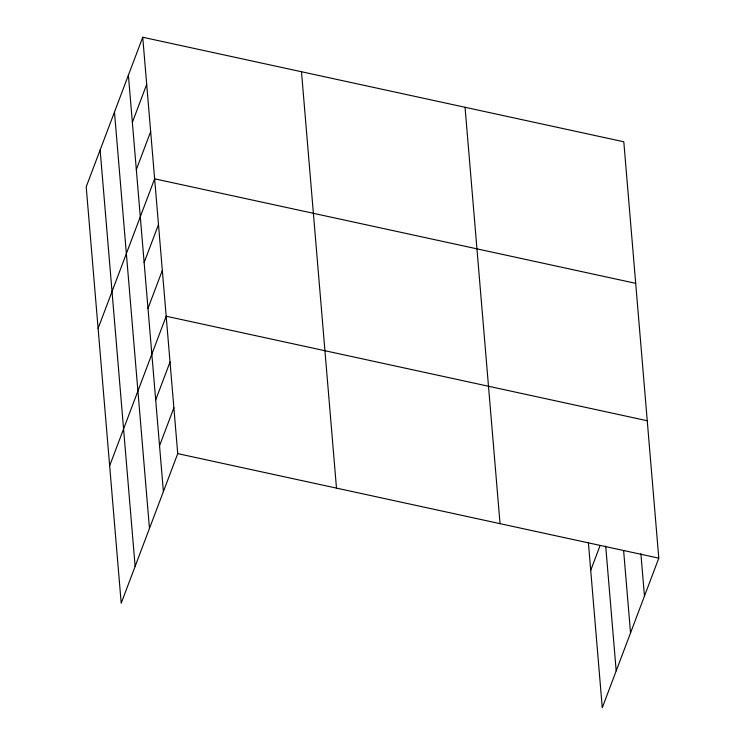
<?xml version="1.0" encoding="UTF-8"?>
<svg xmlns="http://www.w3.org/2000/svg" width="745" height="745" viewBox="0 0 745 745"><rect width="100%" height="100%" fill="white"/><g stroke="black" fill="none" stroke-linecap="round" stroke-linejoin="round"><path stroke-width="1.12" d="M142.733 37.25L86.206 186.846L121.202 603.226L177.729 453.621L142.733 37.25L623.798 141.774L658.794 558.154L602.267 707.75L588.41 542.863M132.359 122.376L146.7 84.436M136.326 169.571L150.667 131.632M98.098 328.415L154.634 178.819L635.699 283.342M144.139 262.557L158.48 224.618M147.994 308.356L162.326 270.416M109.645 465.821L166.182 316.225L647.247 420.748M155.696 399.963L170.028 362.023M159.542 445.761L173.874 407.822M590.72 570.344L600.135 545.424M177.729 453.621L658.794 558.154M640.896 553.721L644.462 596.093M623.612 550.499L630.54 632.943M605.704 546.094L616.189 670.9M465.048 107.28L500.044 523.661M301.483 71.744L336.479 488.115M128.391 75.189L163.388 491.56M114.469 112.039L149.466 528.41M100.128 150.006L135.124 566.377"/></g></svg>
